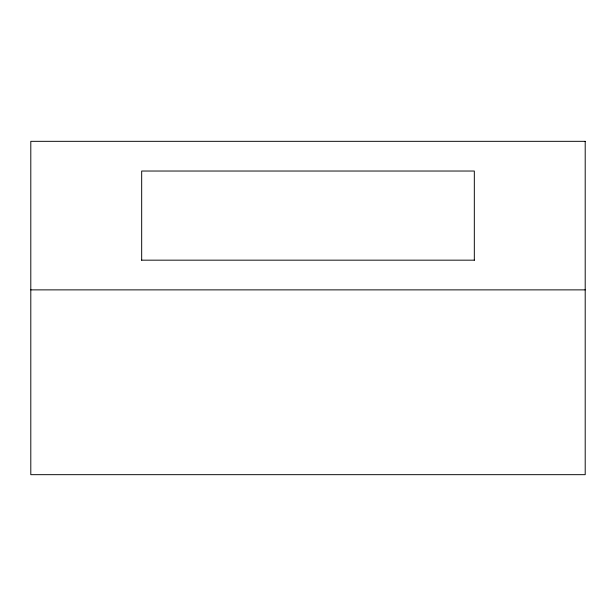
<?xml version="1.0" encoding="UTF-8"?>
<svg xmlns="http://www.w3.org/2000/svg" width="616" height="616" viewBox="0 0 616 616"><rect width="100%" height="100%" fill="white"/><g stroke="black" fill="none" stroke-linecap="round" stroke-linejoin="round"><path stroke-width="0.92" d="M141.68 260.168L474.32 260.168M30.8 289.874L585.2 289.874M474.32 260.245L474.32 171.032L141.68 171.032L141.68 260.245M585.2 141.326L30.8 141.326L30.8 474.674L585.2 474.674L585.2 141.326"/></g></svg>
